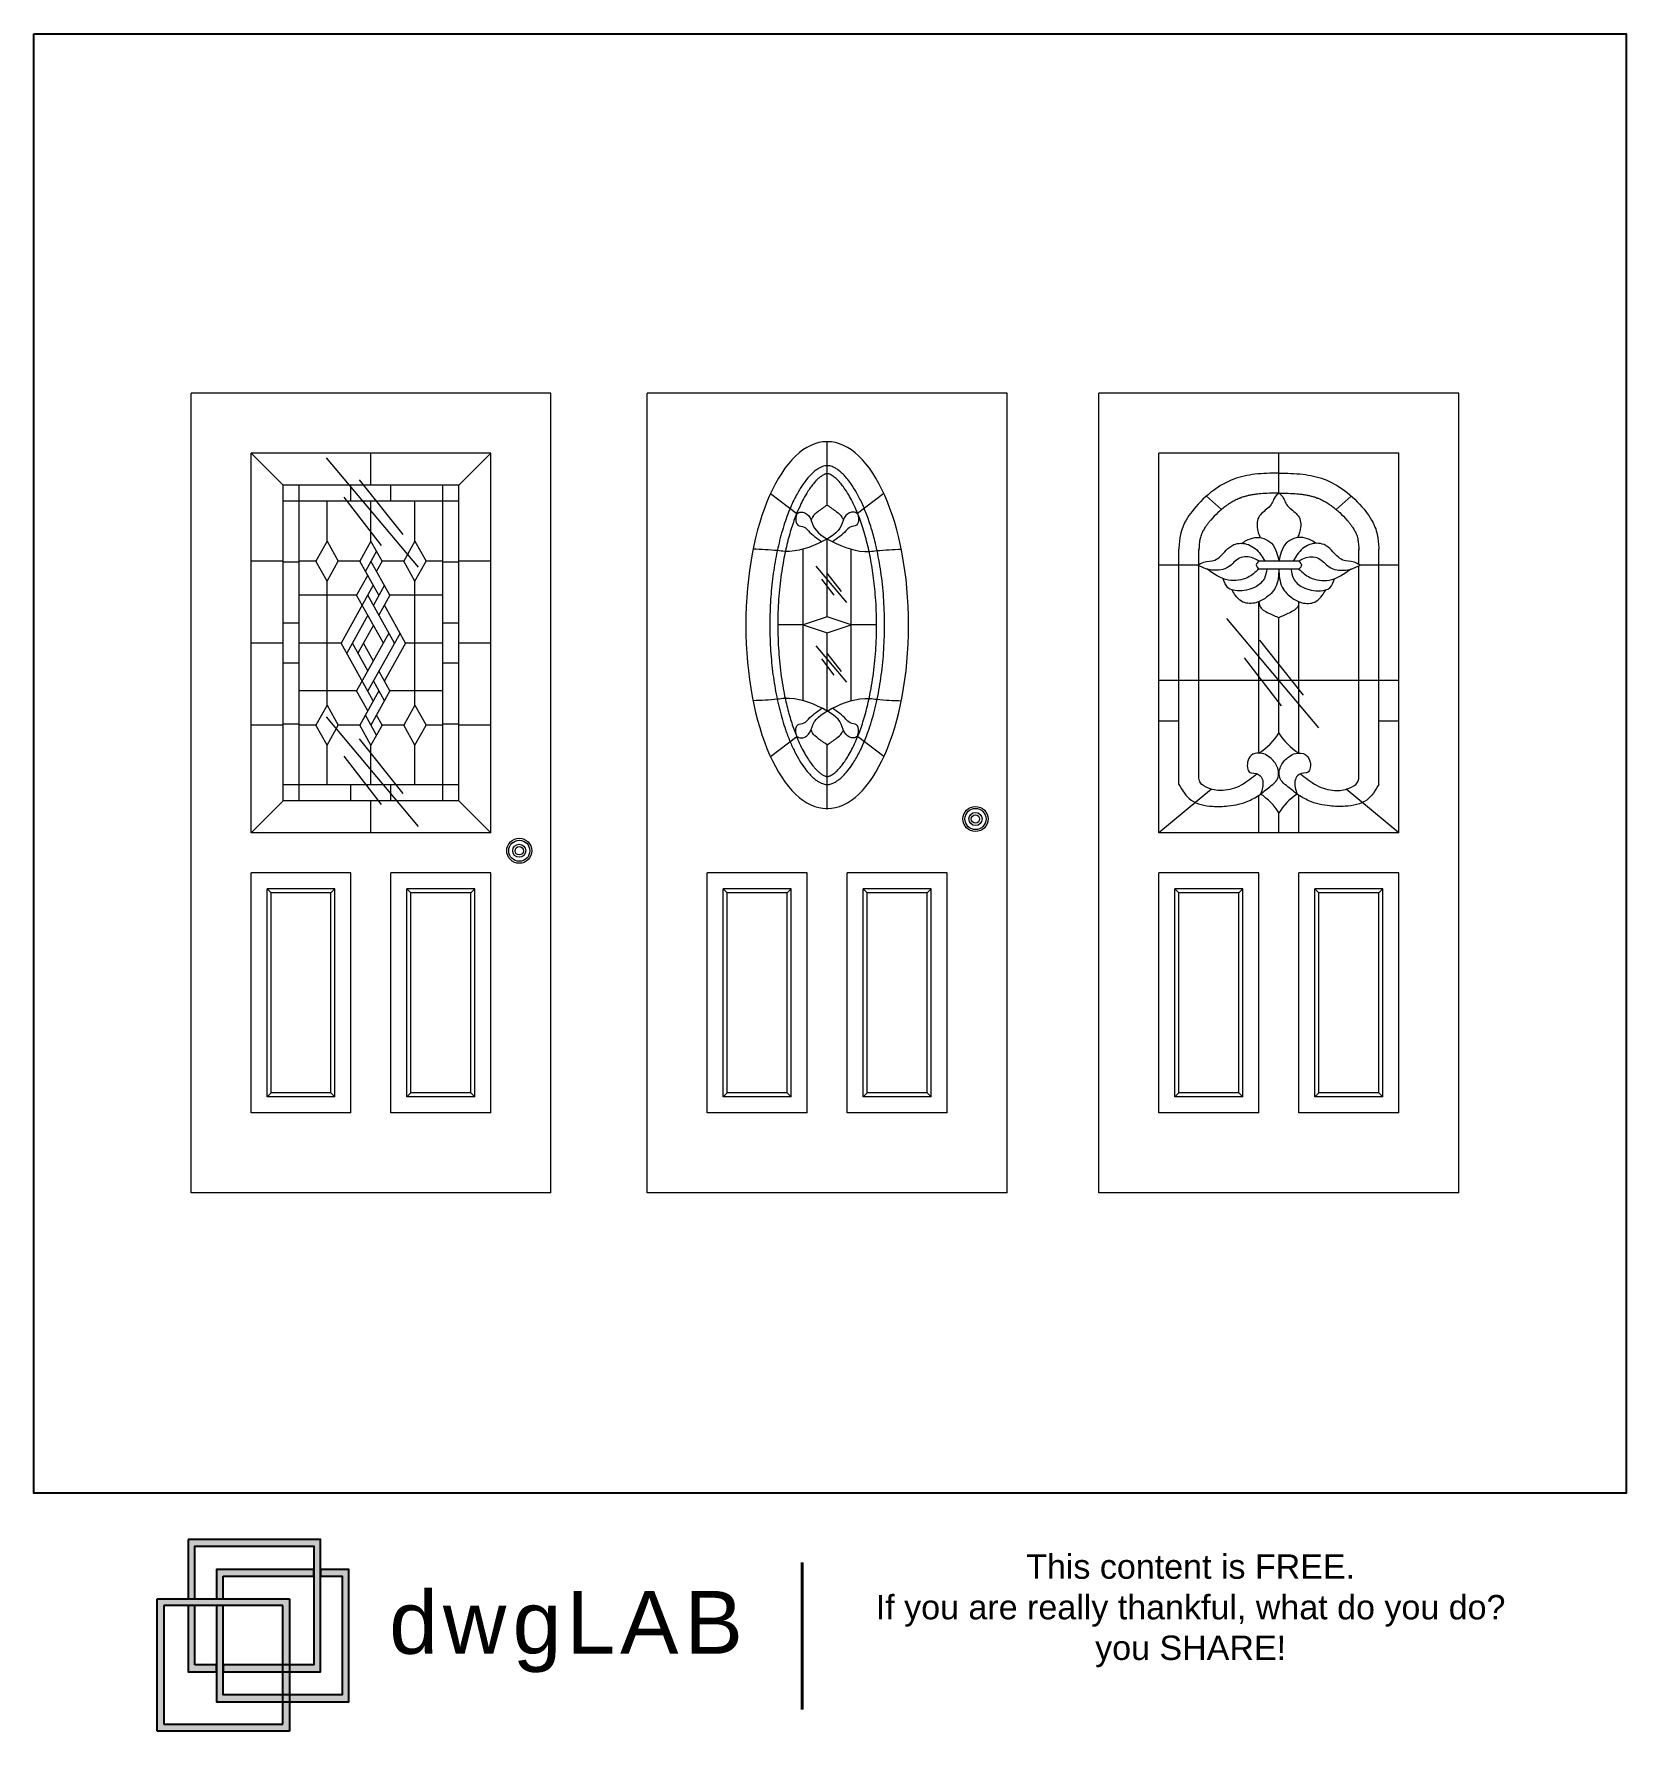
# Model space of a CAD drawing. Header units: millimetres. Extents: x 2999.63 to 3003.61, y 1614.66 to 1618.9.
import ezdxf

# ---------------------------------------------------------------- set-up
doc = ezdxf.new("R2010")
doc.units = ezdxf.units.MM
doc.layers.add('001_Dark_1 20', color=7, linetype='Continuous', lineweight=0)
for name, color, linetype, plot in [('02', 251, 'Continuous', False), ('dwgLAB', 250, 'Continuous', False), ('Rectang.', 251, 'Continuous', False)]:
    doc.layers.add(name, color=color, linetype=linetype, plot=plot)
doc.styles.get("Standard").update_dxf_attribs({"font": 'arial.ttf'})

# ---------------------------------------------------------------- blocks, each defined once
blk = doc.blocks.new('DWGlab_ok')
at = {"layer": 'dwgLAB'}
h = blk.add_hatch(color=2, dxfattribs=at)
h.dxf.hatch_style = 2
h.paths.add_polyline_path([(0.0369, 0.2289), (0.0369, 0.158), (0.045, 0.158), (0.045, 0.2209), (0.1869, 0.2209), (0.1869, 0.079), (0.0788, 0.079), (0.0788, 0.0709), (0.1949, 0.0709), (0.1949, 0.2289)])
h = blk.add_hatch(color=13, dxfattribs=at)
h.dxf.hatch_style = 2
h.paths.add_polyline_path([(0.1949, 0.193), (0.1949, 0.1849), (0.2207, 0.1849), (0.2207, 0.0431), (0.0788, 0.0431), (0.0788, 0.1499), (0.0708, 0.1499), (0.0708, 0.035), (0.2287, 0.035), (0.2287, 0.193)])
h = blk.add_hatch(color=13, dxfattribs=at)
h.dxf.hatch_style = 2
h.paths.add_polyline_path([(0.0788, 0.1849), (0.1869, 0.1849), (0.1869, 0.193), (0.0708, 0.193), (0.0708, 0.158), (0.0788, 0.158)])
h = blk.add_hatch(color=155, dxfattribs=at)
h.dxf.hatch_style = 2
h.paths.add_polyline_path([(0.158, 0), (0, 0), (0, 0.158), (0.158, 0.158)])
h.paths.add_polyline_path([(0.0081, 0.0081), (0.1499, 0.0081), (0.1499, 0.1499), (0.0081, 0.1499)])
h = blk.add_hatch(color=2, dxfattribs=at)
h.dxf.hatch_style = 2
h.paths.add_polyline_path([(0.045, 0.079), (0.045, 0.1499), (0.0369, 0.1499), (0.0369, 0.0709), (0.0708, 0.0709), (0.0708, 0.079)])
at = {"layer": 'dwgLAB', "color": 155}
for p, q in [((0, 0), (0, 0.158)), ((0, 0.158), (0.158, 0.158)), ((0.1499, 0.1499), (0.0081, 0.1499)), ((0.0081, 0.1499), (0.0081, 0.0081)), ((0.1499, 0.0081), (0.1499, 0.1499)), ((0.158, 0.158), (0.158, 0)), ((0.158, 0), (0, 0)), ((0.0081, 0.0081), (0.1499, 0.0081))]:
    blk.add_line(p, q, dxfattribs=at)
at = {"layer": 'dwgLAB', "color": 2}
for points in [[(0.0369, 0.2289), (0.0369, 0.158), (0.045, 0.158), (0.045, 0.2209), (0.1869, 0.2209), (0.1869, 0.079), (0.0788, 0.079), (0.0788, 0.0709), (0.1949, 0.0709), (0.1949, 0.2289), (0.0369, 0.2289)], [(0.045, 0.079), (0.045, 0.1499), (0.0369, 0.1499), (0.0369, 0.0709), (0.0708, 0.0709), (0.0708, 0.079), (0.045, 0.079)]]:
    blk.add_lwpolyline(points, dxfattribs=at)
at = {"layer": 'dwgLAB', "color": 13}
for points in [[(0.1949, 0.193), (0.1949, 0.1849), (0.2207, 0.1849), (0.2207, 0.0431), (0.0788, 0.0431), (0.0788, 0.1499), (0.0708, 0.1499), (0.0708, 0.035), (0.2287, 0.035), (0.2287, 0.193), (0.1949, 0.193)], [(0.0788, 0.1849), (0.1869, 0.1849), (0.1869, 0.193), (0.0708, 0.193), (0.0708, 0.158), (0.0788, 0.158), (0.0788, 0.1849)]]:
    blk.add_lwpolyline(points, dxfattribs=at)
at = {"layer": 'dwgLAB', "color": 9, "linetype": 'Continuous', "lineweight": 40}
blk.add_lwpolyline([(0.7701, 0.0256), (0.7701, 0.2011)], dxfattribs=at)
at = {"layer": 'dwgLAB', "color": 7}
for s, width, heights, insert, char_height, attachment_point in [('{\\H0.91667x;\\C0;This content is FREE.\\PIf you are really thankful, what do you do? you SHARE!}', 0.805462, [0.5251], (1.2337, 0.2109), 0.031712, 2), ('{\\T1.1;dwgLAB}', 17.629903, [0], (0.277, 0.1673), 0.075, 1)]:
    blk.add_mtext_dynamic_manual_height_columns(s, width=width, gutter_width=12.5, heights=heights, dxfattribs=dict(at, insert=insert, char_height=char_height, attachment_point=attachment_point))

msp = doc.modelspace()

# ---------------------------------------------------------------- linework, layer by layer
at = {"layer": '001_Dark_1 20', "linetype": 'Continuous'}
for p, q in [((3000.9181, 1618.0041), (3000.0181, 1618.0041)), ((3000.0181, 1616.0041), (3000.0181, 1618.0041)), ((3000.9181, 1616.0041), (3000.9181, 1618.0041)), ((3001.1593, 1616.0041), (3001.1593, 1618.0041)), ((3002.0593, 1618.0041), (3001.1593, 1618.0041)), ((3002.0593, 1616.0041), (3002.0593, 1618.0041)), ((3003.1892, 1618.0041), (3002.2892, 1618.0041)), ((3002.2892, 1616.0041), (3002.2892, 1618.0041)), ((3003.1892, 1616.0041), (3003.1892, 1618.0041)), ((3000.7681, 1617.8541), (3000.1681, 1617.8541)), ((3000.1681, 1616.9041), (3000.1681, 1617.8541)), ((3000.4681, 1617.7741), (3000.4681, 1617.8541)), ((3000.7681, 1616.9041), (3000.7681, 1617.8541)), ((3001.6093, 1617.7242), (3001.6093, 1617.8829)), ((3002.4392, 1616.9041), (3002.4392, 1617.8541)), ((3003.0392, 1617.8541), (3002.4392, 1617.8541)), ((3002.7392, 1617.7541), (3002.7392, 1617.8541)), ((3003.0392, 1616.9041), (3003.0392, 1617.8541)), ((3000.2481, 1616.9841), (3000.2481, 1617.7741)), ((3000.6881, 1617.7741), (3000.2481, 1617.7741)), ((3000.2881, 1616.9841), (3000.2881, 1617.7741)), ((3000.4181, 1617.7341), (3000.4181, 1617.7741)), ((3000.5181, 1617.7341), (3000.5181, 1617.7741)), ((3000.6481, 1616.9841), (3000.6481, 1617.7741)), ((3000.6881, 1616.9841), (3000.6881, 1617.7741)), ((3000.6881, 1617.7341), (3000.2481, 1617.7341)), ((3000.3581, 1617.6341), (3000.3581, 1617.7341)), ((3000.4681, 1617.6341), (3000.4681, 1617.7341)), ((3000.5781, 1617.6341), (3000.5781, 1617.7341)), ((3001.4675, 1617.7534), (3001.533, 1617.7033)), ((3001.7511, 1617.7534), (3001.6855, 1617.7033)), ((3001.6093, 1617.4444), (3001.6093, 1617.6397)), ((3001.5493, 1617.2349), (3001.5493, 1617.6139)), ((3001.6693, 1617.2349), (3001.6693, 1617.6139)), ((3002.5392, 1617.576), (3002.5392, 1617.6131)), ((3002.9392, 1617.576), (3002.9392, 1617.6131)), ((3000.2481, 1617.5841), (3000.1681, 1617.5841)), ((3000.2881, 1617.5816), (3000.2481, 1617.5816)), ((3000.3304, 1617.5841), (3000.2881, 1617.5841)), ((3000.4404, 1617.5841), (3000.3858, 1617.5841)), ((3000.4404, 1617.5841), (3000.3858, 1617.5841)), ((3000.5504, 1617.5841), (3000.4958, 1617.5841)), ((3000.6481, 1617.5841), (3000.6058, 1617.5841)), ((3000.6881, 1617.5816), (3000.6481, 1617.5816)), ((3000.7681, 1617.5841), (3000.6881, 1617.5841)), ((3002.5359, 1617.5741), (3002.4392, 1617.5741)), ((3002.7892, 1617.5841), (3002.6892, 1617.5841)), ((3002.7892, 1617.5641), (3002.6892, 1617.5641)), ((3003.0392, 1617.5741), (3002.9425, 1617.5741)), ((3000.3581, 1617.2241), (3000.3581, 1617.5341)), ((3000.5781, 1617.2241), (3000.5781, 1617.5341)), ((3000.4323, 1617.4986), (3000.2881, 1617.4986)), ((3000.6481, 1617.4986), (3000.5155, 1617.4986)), ((3002.6892, 1617.1041), (3002.6892, 1617.4826)), ((3000.2881, 1617.4291), (3000.2481, 1617.4291)), ((3000.6881, 1617.4291), (3000.6481, 1617.4291)), ((3001.5493, 1617.4244), (3001.4857, 1617.4244)), ((3001.6093, 1617.4444), (3001.5493, 1617.4244)), ((3001.5493, 1617.4244), (3001.6093, 1617.4044)), ((3001.6693, 1617.4244), (3001.6093, 1617.4444)), ((3001.6093, 1617.4044), (3001.6693, 1617.4244)), ((3001.7329, 1617.4244), (3001.6693, 1617.4244)), ((3000.2481, 1617.3791), (3000.1681, 1617.3791)), ((3000.3938, 1617.3791), (3000.2881, 1617.3791)), ((3000.6481, 1617.3791), (3000.5547, 1617.3791)), ((3000.7681, 1617.3791), (3000.6881, 1617.3791)), ((3001.6093, 1617.2091), (3001.6093, 1617.4044)), ((3000.2881, 1617.3291), (3000.2481, 1617.3291)), ((3000.6881, 1617.3291), (3000.6481, 1617.3291)), ((3000.4323, 1617.2596), (3000.2881, 1617.2596)), ((3000.6481, 1617.2596), (3000.5155, 1617.2596)), ((3003.0392, 1617.2854), (3002.4392, 1617.2854)), ((3000.2481, 1617.1741), (3000.1681, 1617.1741)), ((3000.2881, 1617.1766), (3000.2481, 1617.1766)), ((3000.3304, 1617.1741), (3000.2881, 1617.1741)), ((3000.4404, 1617.1741), (3000.3858, 1617.1741)), ((3000.5504, 1617.1741), (3000.4958, 1617.1741)), ((3000.6481, 1617.1741), (3000.6058, 1617.1741)), ((3000.6881, 1617.1766), (3000.6481, 1617.1766)), ((3000.7681, 1617.1741), (3000.6881, 1617.1741)), ((3002.4892, 1617.1841), (3002.4392, 1617.1841)), ((3003.0392, 1617.1841), (3002.9892, 1617.1841)), ((3000.3581, 1617.0241), (3000.3581, 1617.1241)), ((3000.4681, 1617.0241), (3000.4681, 1617.1241)), ((3000.5781, 1617.0241), (3000.5781, 1617.1241)), ((3001.4675, 1617.0955), (3001.533, 1617.1455)), ((3001.6093, 1616.9631), (3001.6093, 1617.1246)), ((3001.7511, 1617.0955), (3001.6855, 1617.1455)), ((3000.6881, 1617.0241), (3000.2481, 1617.0241)), ((3000.6881, 1617.0241), (3000.2481, 1617.0241)), ((3000.4181, 1616.9841), (3000.4181, 1617.0241)), ((3000.5181, 1616.9841), (3000.5181, 1617.0241)), ((3002.6892, 1616.9041), (3002.6892, 1616.9984)), ((3002.6892, 1616.9041), (3002.6892, 1616.9984)), ((3002.7892, 1616.9041), (3002.7892, 1616.9984)), ((3000.6881, 1616.9841), (3000.2481, 1616.9841)), ((3000.4681, 1616.9041), (3000.4681, 1616.9841)), ((3002.7392, 1616.9041), (3002.7392, 1616.9541)), ((3000.7681, 1616.9041), (3000.1681, 1616.9041)), ((3003.0392, 1616.9041), (3002.4392, 1616.9041)), ((3000.1681, 1616.2041), (3000.1681, 1616.8041)), ((3000.4181, 1616.8041), (3000.1681, 1616.8041)), ((3000.4181, 1616.2041), (3000.4181, 1616.8041)), ((3000.7681, 1616.8041), (3000.5181, 1616.8041)), ((3000.5181, 1616.2041), (3000.5181, 1616.8041)), ((3000.7681, 1616.2041), (3000.7681, 1616.8041)), ((3001.3093, 1616.2041), (3001.3093, 1616.8041)), ((3001.5593, 1616.8041), (3001.3093, 1616.8041)), ((3001.5593, 1616.2041), (3001.5593, 1616.8041)), ((3001.9093, 1616.8041), (3001.6593, 1616.8041)), ((3001.6593, 1616.2041), (3001.6593, 1616.8041)), ((3001.9093, 1616.2041), (3001.9093, 1616.8041)), ((3002.4392, 1616.2041), (3002.4392, 1616.8041)), ((3002.6892, 1616.8041), (3002.4392, 1616.8041)), ((3002.6892, 1616.2041), (3002.6892, 1616.8041)), ((3002.7892, 1616.2041), (3002.7892, 1616.8041)), ((3003.0392, 1616.8041), (3002.7892, 1616.8041)), ((3003.0392, 1616.2041), (3003.0392, 1616.8041)), ((3000.2081, 1616.2441), (3000.2081, 1616.7641)), ((3000.3781, 1616.7641), (3000.2081, 1616.7641)), ((3000.3681, 1616.7541), (3000.2181, 1616.7541)), ((3000.2181, 1616.2541), (3000.2181, 1616.7541)), ((3000.3681, 1616.2541), (3000.3681, 1616.7541)), ((3000.3781, 1616.2441), (3000.3781, 1616.7641)), ((3000.7281, 1616.7641), (3000.5581, 1616.7641)), ((3000.5581, 1616.2441), (3000.5581, 1616.7641)), ((3000.7181, 1616.7541), (3000.5681, 1616.7541)), ((3000.5681, 1616.2541), (3000.5681, 1616.7541)), ((3000.7181, 1616.2541), (3000.7181, 1616.7541)), ((3000.7281, 1616.2441), (3000.7281, 1616.7641)), ((3001.5193, 1616.7641), (3001.3493, 1616.7641)), ((3001.3493, 1616.2441), (3001.3493, 1616.7641)), ((3001.5093, 1616.7541), (3001.3593, 1616.7541)), ((3001.3593, 1616.2541), (3001.3593, 1616.7541)), ((3001.5093, 1616.2541), (3001.5093, 1616.7541)), ((3001.5193, 1616.2441), (3001.5193, 1616.7641)), ((3001.8693, 1616.7641), (3001.6993, 1616.7641)), ((3001.6993, 1616.2441), (3001.6993, 1616.7641)), ((3001.8593, 1616.7541), (3001.7093, 1616.7541)), ((3001.7093, 1616.2541), (3001.7093, 1616.7541)), ((3001.8593, 1616.2541), (3001.8593, 1616.7541)), ((3001.8693, 1616.2441), (3001.8693, 1616.7641)), ((3002.6492, 1616.7641), (3002.4792, 1616.7641)), ((3002.4792, 1616.2441), (3002.4792, 1616.7641)), ((3002.6392, 1616.7541), (3002.4892, 1616.7541)), ((3002.4892, 1616.2541), (3002.4892, 1616.7541)), ((3002.6392, 1616.2541), (3002.6392, 1616.7541)), ((3002.6492, 1616.2441), (3002.6492, 1616.7641)), ((3002.9992, 1616.7641), (3002.8292, 1616.7641)), ((3002.8292, 1616.2441), (3002.8292, 1616.7641)), ((3002.9892, 1616.7541), (3002.8392, 1616.7541)), ((3002.8392, 1616.2541), (3002.8392, 1616.7541)), ((3002.9892, 1616.2541), (3002.9892, 1616.7541)), ((3002.9992, 1616.2441), (3002.9992, 1616.7641)), ((3000.3781, 1616.2441), (3000.2081, 1616.2441)), ((3000.3681, 1616.2541), (3000.2181, 1616.2541)), ((3000.7281, 1616.2441), (3000.5581, 1616.2441)), ((3000.7181, 1616.2541), (3000.5681, 1616.2541)), ((3001.5193, 1616.2441), (3001.3493, 1616.2441)), ((3001.5093, 1616.2541), (3001.3593, 1616.2541)), ((3001.8693, 1616.2441), (3001.6993, 1616.2441)), ((3001.8593, 1616.2541), (3001.7093, 1616.2541)), ((3002.6492, 1616.2441), (3002.4792, 1616.2441)), ((3002.6392, 1616.2541), (3002.4892, 1616.2541)), ((3002.9992, 1616.2441), (3002.8292, 1616.2441)), ((3002.9892, 1616.2541), (3002.8392, 1616.2541)), ((3000.4181, 1616.2041), (3000.1681, 1616.2041)), ((3000.7681, 1616.2041), (3000.5181, 1616.2041)), ((3001.5593, 1616.2041), (3001.3093, 1616.2041)), ((3001.9093, 1616.2041), (3001.6593, 1616.2041)), ((3002.6892, 1616.2041), (3002.4392, 1616.2041)), ((3003.0392, 1616.2041), (3002.7892, 1616.2041)), ((3000.9181, 1616.0041), (3000.0181, 1616.0041)), ((3002.0593, 1616.0041), (3001.1593, 1616.0041)), ((3003.1892, 1616.0041), (3002.2892, 1616.0041))]:
    msp.add_line(p, q, dxfattribs=at)
at = {"layer": '001_Dark_1 20'}
for p, q in [((3000.2481, 1617.7741), (3000.1681, 1617.8541)), ((3000.6881, 1617.7741), (3000.7681, 1617.8541)), ((3000.3562, 1617.8426), (3000.5865, 1617.5686)), ((3000.4384, 1617.7878), (3000.5481, 1617.6508)), ((3000.4, 1617.744), (3000.4933, 1617.6234)), ((3002.5582, 1617.747), (3002.5956, 1617.7133)), ((3002.8828, 1617.7133), (3002.9202, 1617.747)), ((3000.3581, 1617.6341), (3000.3304, 1617.5841)), ((3000.3581, 1617.6341), (3000.3858, 1617.5841)), ((3000.4681, 1617.6341), (3000.4404, 1617.5841)), ((3000.4958, 1617.5841), (3000.4681, 1617.6341)), ((3000.5781, 1617.6341), (3000.5504, 1617.5841)), ((3000.5781, 1617.6341), (3000.6058, 1617.5841)), ((3000.482, 1617.6091), (3000.4542, 1617.5591)), ((3002.4892, 1617.0257), (3002.4892, 1617.6144)), ((3002.9892, 1617.0257), (3002.9892, 1617.6144)), ((3000.3581, 1617.5341), (3000.3304, 1617.5841)), ((3000.3581, 1617.5341), (3000.3858, 1617.5841)), ((3000.4601, 1617.5486), (3000.4323, 1617.4986)), ((3000.4878, 1617.4986), (3000.4404, 1617.5841)), ((3000.5155, 1617.4986), (3000.4681, 1617.5841)), ((3000.4958, 1617.5841), (3000.482, 1617.5591)), ((3000.5781, 1617.5341), (3000.5504, 1617.5841)), ((3000.5781, 1617.5341), (3000.6058, 1617.5841)), ((3001.5805, 1617.5718), (3001.6573, 1617.4805)), ((3001.608, 1617.5536), (3001.6445, 1617.5079)), ((3002.5392, 1617.0409), (3002.5392, 1617.5722)), ((3002.9392, 1617.0396), (3002.9392, 1617.5722)), ((3000.4739, 1617.5236), (3000.3938, 1617.3791)), ((3000.5017, 1617.5236), (3000.474, 1617.4738)), ((3001.5952, 1617.5389), (3001.6263, 1617.4987)), ((3000.4992, 1617.3791), (3000.4323, 1617.4986)), ((3000.527, 1617.3791), (3000.4601, 1617.4986)), ((3000.5155, 1617.4986), (3000.4879, 1617.4489)), ((3000.5547, 1617.3791), (3000.5017, 1617.4738)), ((3002.6892, 1617.1041), (3002.6892, 1617.4826)), ((3002.7892, 1617.1041), (3002.7892, 1617.4826)), ((3000.4602, 1617.4489), (3000.4076, 1617.3541)), ((3000.4741, 1617.424), (3000.4354, 1617.3541)), ((3002.6081, 1617.441), (3002.8385, 1617.167)), ((3002.7392, 1617.1541), (3002.7392, 1617.4428)), ((3000.4739, 1617.2346), (3000.3938, 1617.3791)), ((3000.4602, 1617.3094), (3000.4215, 1617.3791)), ((3000.5131, 1617.4039), (3000.4323, 1617.2596)), ((3000.4741, 1617.3342), (3000.4492, 1617.3791)), ((3000.5408, 1617.4039), (3000.4601, 1617.2596)), ((3000.5547, 1617.3791), (3000.5017, 1617.2845)), ((3002.6904, 1617.3862), (3002.8001, 1617.2492)), ((3001.5805, 1617.3722), (3001.6573, 1617.2809)), ((3001.5952, 1617.3394), (3001.6263, 1617.2992)), ((3001.608, 1617.354), (3001.6445, 1617.3083)), ((3002.652, 1617.3424), (3002.7453, 1617.2218)), ((3000.5155, 1617.2596), (3000.4879, 1617.3094)), ((3000.4601, 1617.2096), (3000.4323, 1617.2596)), ((3000.4878, 1617.2596), (3000.4404, 1617.1741)), ((3000.5155, 1617.2596), (3000.4681, 1617.1741)), ((3000.5017, 1617.2346), (3000.474, 1617.2845)), ((3000.3581, 1617.2241), (3000.3304, 1617.1741)), ((3000.3581, 1617.2241), (3000.3858, 1617.1741)), ((3000.5781, 1617.2241), (3000.5504, 1617.1741)), ((3000.5781, 1617.2241), (3000.6058, 1617.1741)), ((3000.3581, 1617.1241), (3000.3304, 1617.1741)), ((3000.3562, 1617.1945), (3000.5865, 1616.9205)), ((3000.3581, 1617.1241), (3000.3858, 1617.1741)), ((3000.4681, 1617.1241), (3000.4404, 1617.1741)), ((3000.482, 1617.1491), (3000.4542, 1617.1991)), ((3000.4958, 1617.1741), (3000.4681, 1617.1241)), ((3000.4958, 1617.1741), (3000.482, 1617.1991)), ((3000.5781, 1617.1241), (3000.5504, 1617.1741)), ((3000.5781, 1617.1241), (3000.6058, 1617.1741)), ((3000.4384, 1617.1397), (3000.5481, 1617.0027)), ((3000.4, 1617.0959), (3000.4933, 1616.9753)), ((3002.5707, 1617.0137), (3002.4392, 1616.9041)), ((3003.0392, 1616.9041), (3002.9077, 1617.0137)), ((3000.2481, 1616.9841), (3000.1681, 1616.9041)), ((3000.7681, 1616.9041), (3000.6881, 1616.9841)), ((3000.2181, 1616.7541), (3000.2081, 1616.7641)), ((3000.3681, 1616.7541), (3000.3781, 1616.7641)), ((3000.5681, 1616.7541), (3000.5581, 1616.7641)), ((3000.7181, 1616.7541), (3000.7281, 1616.7641)), ((3001.3593, 1616.7541), (3001.3493, 1616.7641)), ((3001.5093, 1616.7541), (3001.5193, 1616.7641)), ((3001.7093, 1616.7541), (3001.6993, 1616.7641)), ((3001.8593, 1616.7541), (3001.8693, 1616.7641)), ((3002.4892, 1616.7541), (3002.4792, 1616.7641)), ((3002.6392, 1616.7541), (3002.6492, 1616.7641)), ((3002.8392, 1616.7541), (3002.8292, 1616.7641)), ((3002.9892, 1616.7541), (3002.9992, 1616.7641)), ((3000.2181, 1616.2541), (3000.2081, 1616.2441)), ((3000.3781, 1616.2441), (3000.3681, 1616.2541)), ((3000.5681, 1616.2541), (3000.5581, 1616.2441)), ((3000.7181, 1616.2541), (3000.7281, 1616.2441)), ((3001.3593, 1616.2541), (3001.3493, 1616.2441)), ((3001.5193, 1616.2441), (3001.5093, 1616.2541)), ((3001.7093, 1616.2541), (3001.6993, 1616.2441)), ((3001.8593, 1616.2541), (3001.8693, 1616.2441)), ((3002.4892, 1616.2541), (3002.4792, 1616.2441)), ((3002.6492, 1616.2441), (3002.6392, 1616.2541)), ((3002.8392, 1616.2541), (3002.8292, 1616.2441)), ((3002.9892, 1616.2541), (3002.9992, 1616.2441))]:
    msp.add_line(p, q, dxfattribs=at)
at = {"layer": '001_Dark_1 20', "linetype": 'Continuous'}
for centre, radius in [((3001.9802, 1616.939), 0.0314), ((3001.9802, 1616.939), 0.0264), ((3001.9802, 1616.939), 0.0164), ((3001.9802, 1616.939), 0.0104), ((3000.839, 1616.8595), 0.0314), ((3000.839, 1616.8595), 0.0264), ((3000.839, 1616.8595), 0.0164), ((3000.839, 1616.8595), 0.0104)]:
    msp.add_circle(centre, radius, dxfattribs=at)
at = {"layer": '001_Dark_1 20'}
for centre, start, end in [((3002.611, 1617.2323), 301.3861, 328.6139), ((3002.8674, 1617.2323), 211.3861, 238.6139), ((3002.611, 1616.8759), 31.3861, 56.6534), ((3002.8674, 1616.8759), 123.3466, 148.6139)]:
    msp.add_arc(centre, 0.1502, start, end, dxfattribs=at)
at = {"layer": '001_Dark_1 20', "linetype": 'Continuous', "extrusion": (0, 0, -1)}
msp.add_ellipse((3001.6093, 1617.4241), major_axis=(0, -0.4588), ratio=0.443714, dxfattribs=at)
at = {"layer": '001_Dark_1 20', "linetype": 'Continuous'}
for points, knots in [([(3001.6093, 1617.0253), (3001.6078, 1617.0253), (3001.6064, 1617.0254), (3001.6034, 1617.0258), (3001.6018, 1617.0262), (3001.5984, 1617.0271), (3001.5966, 1617.0278), (3001.5927, 1617.0295), (3001.5906, 1617.0305), (3001.5862, 1617.0331), (3001.5839, 1617.0346), (3001.579, 1617.0382), (3001.5764, 1617.0403), (3001.5711, 1617.0451), (3001.5684, 1617.0478), (3001.5615, 1617.0552), (3001.5573, 1617.0602), (3001.5488, 1617.0717), (3001.5446, 1617.078), (3001.5361, 1617.092), (3001.5319, 1617.0995), (3001.5238, 1617.1159), (3001.5198, 1617.1246), (3001.5121, 1617.1431), (3001.5084, 1617.1528), (3001.4997, 1617.1783), (3001.4949, 1617.1946), (3001.4862, 1617.2289), (3001.4824, 1617.2468), (3001.4759, 1617.2839), (3001.4732, 1617.3031), (3001.469, 1617.3421), (3001.4675, 1617.3621), (3001.4657, 1617.4022), (3001.4655, 1617.4225), (3001.4663, 1617.4628), (3001.4673, 1617.4829), (3001.4705, 1617.5225), (3001.4728, 1617.542), (3001.4784, 1617.58), (3001.4818, 1617.5984), (3001.4897, 1617.6339), (3001.4941, 1617.6509), (3001.5039, 1617.683), (3001.5093, 1617.6981), (3001.5207, 1617.726), (3001.5267, 1617.7388), (3001.5376, 1617.7588), (3001.5423, 1617.7667), (3001.5518, 1617.7807), (3001.5565, 1617.787), (3001.565, 1617.7969), (3001.5688, 1617.8008), (3001.576, 1617.8076), (3001.5795, 1617.8104), (3001.5855, 1617.8147), (3001.5881, 1617.8163), (3001.5929, 1617.8189), (3001.5951, 1617.8199), (3001.5993, 1617.8214), (3001.6012, 1617.8219), (3001.6048, 1617.8226), (3001.6064, 1617.8228), (3001.6097, 1617.823), (3001.6114, 1617.8229), (3001.6148, 1617.8225), (3001.6165, 1617.8221), (3001.6204, 1617.821), (3001.6224, 1617.8203), (3001.6269, 1617.8182), (3001.6293, 1617.8169), (3001.6345, 1617.8137), (3001.6373, 1617.8118), (3001.643, 1617.8071), (3001.646, 1617.8045), (3001.6522, 1617.7983), (3001.6554, 1617.7949), (3001.6618, 1617.7872), (3001.6651, 1617.7829), (3001.6731, 1617.7716), (3001.6779, 1617.764), (3001.6873, 1617.7474), (3001.692, 1617.7383), (3001.7009, 1617.7188), (3001.7052, 1617.7084), (3001.7134, 1617.6863), (3001.7173, 1617.6746), (3001.7245, 1617.6502), (3001.7279, 1617.6375), (3001.7354, 1617.6054), (3001.7392, 1617.5855), (3001.7455, 1617.5445), (3001.748, 1617.5234), (3001.7515, 1617.4805), (3001.7525, 1617.4586), (3001.7531, 1617.4149), (3001.7526, 1617.393), (3001.7502, 1617.3496), (3001.7483, 1617.3281), (3001.7431, 1617.2862), (3001.7398, 1617.2658), (3001.7319, 1617.2266), (3001.7273, 1617.2077), (3001.717, 1617.1722), (3001.7113, 1617.1555), (3001.7004, 1617.1282), (3001.6954, 1617.117), (3001.685, 1617.0964), (3001.6797, 1617.0871), (3001.6699, 1617.0719), (3001.6655, 1617.0657), (3001.6567, 1617.0548), (3001.6524, 1617.05), (3001.6448, 1617.0426), (3001.6415, 1617.0398), (3001.6352, 1617.035), (3001.6323, 1617.033), (3001.6268, 1617.0299), (3001.6242, 1617.0287), (3001.62, 1617.0271), (3001.6182, 1617.0265), (3001.6149, 1617.0258), (3001.6133, 1617.0255), (3001.611, 1617.0253), (3001.6101, 1617.0253), (3001.6093, 1617.0253)], [0, 0, 0, 0, 0.063509, 0.063509, 0.127018, 0.127018, 0.190527, 0.190527, 0.254037, 0.254037, 0.317546, 0.317546, 0.381055, 0.381055, 0.444564, 0.444564, 0.538249, 0.538249, 0.631934, 0.631934, 0.725619, 0.725619, 0.819304, 0.819304, 0.912989, 0.912989, 1.053127, 1.053127, 1.193264, 1.193264, 1.333401, 1.333401, 1.473538, 1.473538, 1.613675, 1.613675, 1.753812, 1.753812, 1.893949, 1.893949, 2.034086, 2.034086, 2.174224, 2.174224, 2.314361, 2.314361, 2.454498, 2.454498, 2.558858, 2.558858, 2.663219, 2.663219, 2.749514, 2.749514, 2.83581, 2.83581, 2.907895, 2.907895, 2.97998, 2.97998, 3.052065, 3.052065, 3.12415, 3.12415, 3.196235, 3.196235, 3.268319, 3.268319, 3.340404, 3.340404, 3.412489, 3.412489, 3.484574, 3.484574, 3.556659, 3.556659, 3.628744, 3.628744, 3.700829, 3.700829, 3.80613, 3.80613, 3.911432, 3.911432, 4.016733, 4.016733, 4.122035, 4.122035, 4.227337, 4.227337, 4.379252, 4.379252, 4.531167, 4.531167, 4.683083, 4.683083, 4.834998, 4.834998, 4.986914, 4.986914, 5.138829, 5.138829, 5.290744, 5.290744, 5.44266, 5.44266, 5.561374, 5.561374, 5.680088, 5.680088, 5.777468, 5.777468, 5.874847, 5.874847, 5.954982, 5.954982, 6.035118, 6.035118, 6.115253, 6.115253, 6.180839, 6.180839, 6.246426, 6.246426, 6.283185, 6.283185, 6.283185, 6.283185]), ([(3001.6093, 1617.0453), (3001.6089, 1617.0453), (3001.6085, 1617.0453), (3001.6079, 1617.0454), (3001.6076, 1617.0454), (3001.6071, 1617.0455), (3001.6068, 1617.0456), (3001.6061, 1617.0457), (3001.6056, 1617.0459), (3001.6044, 1617.0462), (3001.6038, 1617.0465), (3001.6016, 1617.0474), (3001.5998, 1617.0483), (3001.5956, 1617.0508), (3001.5932, 1617.0525), (3001.5887, 1617.0562), (3001.5867, 1617.058), (3001.5828, 1617.0617), (3001.581, 1617.0635), (3001.5773, 1617.0676), (3001.5754, 1617.0698), (3001.5706, 1617.0759), (3001.5676, 1617.0799), (3001.5615, 1617.0888), (3001.5584, 1617.0936), (3001.5523, 1617.1041), (3001.5492, 1617.1097), (3001.5417, 1617.1247), (3001.5372, 1617.1346), (3001.5286, 1617.1559), (3001.5245, 1617.1672), (3001.5168, 1617.1912), (3001.5132, 1617.2039), (3001.5065, 1617.2302), (3001.5035, 1617.2439), (3001.4971, 1617.2776), (3001.494, 1617.298), (3001.4892, 1617.3398), (3001.4875, 1617.3612), (3001.4857, 1617.4045), (3001.4855, 1617.4263), (3001.4865, 1617.4697), (3001.4878, 1617.4913), (3001.4918, 1617.5336), (3001.4946, 1617.5543), (3001.5006, 1617.5901), (3001.5037, 1617.6054), (3001.5106, 1617.6348), (3001.5144, 1617.6489), (3001.5225, 1617.6751), (3001.5267, 1617.6873), (3001.5345, 1617.707), (3001.5379, 1617.715), (3001.5443, 1617.7287), (3001.5472, 1617.7346), (3001.5538, 1617.7469), (3001.5575, 1617.7531), (3001.5638, 1617.7629), (3001.5664, 1617.7667), (3001.5716, 1617.7737), (3001.5742, 1617.7769), (3001.5791, 1617.7826), (3001.5816, 1617.7852), (3001.586, 1617.7896), (3001.588, 1617.7914), (3001.5913, 1617.7942), (3001.5927, 1617.7952), (3001.5958, 1617.7975), (3001.5975, 1617.7986), (3001.6002, 1617.8001), (3001.6013, 1617.8007), (3001.6029, 1617.8014), (3001.6035, 1617.8016), (3001.6044, 1617.802), (3001.6047, 1617.802), (3001.6052, 1617.8022), (3001.6054, 1617.8023), (3001.6061, 1617.8025), (3001.6065, 1617.8026), (3001.6071, 1617.8027), (3001.6073, 1617.8027), (3001.6076, 1617.8028), (3001.6077, 1617.8028), (3001.6081, 1617.8029), (3001.6084, 1617.8029), (3001.6088, 1617.8029), (3001.609, 1617.8029), (3001.6093, 1617.8029), (3001.6094, 1617.8029), (3001.6099, 1617.8029), (3001.6102, 1617.8029), (3001.6109, 1617.8028), (3001.6113, 1617.8027), (3001.6119, 1617.8026), (3001.6122, 1617.8025), (3001.6127, 1617.8024), (3001.613, 1617.8023), (3001.6134, 1617.8022), (3001.6137, 1617.8021), (3001.6144, 1617.8019), (3001.615, 1617.8017), (3001.6171, 1617.8008), (3001.6189, 1617.7998), (3001.6223, 1617.7978), (3001.6236, 1617.7969), (3001.6263, 1617.7949), (3001.6278, 1617.7938), (3001.6308, 1617.7912), (3001.6324, 1617.7897), (3001.6372, 1617.785), (3001.6406, 1617.7814), (3001.6466, 1617.7741), (3001.6492, 1617.7707), (3001.6555, 1617.7618), (3001.6593, 1617.756), (3001.6661, 1617.7444), (3001.6692, 1617.7387), (3001.6753, 1617.7267), (3001.6783, 1617.7204), (3001.6841, 1617.707), (3001.687, 1617.6999), (3001.6946, 1617.6796), (3001.6992, 1617.6656), (3001.7076, 1617.6361), (3001.7115, 1617.6206), (3001.7183, 1617.5883), (3001.7213, 1617.5715), (3001.7262, 1617.537), (3001.7282, 1617.5193), (3001.7315, 1617.4794), (3001.7326, 1617.457), (3001.7331, 1617.4124), (3001.7325, 1617.3903), (3001.73, 1617.3466), (3001.7279, 1617.325), (3001.7224, 1617.2831), (3001.7189, 1617.2627), (3001.7114, 1617.2273), (3001.7076, 1617.2119), (3001.6995, 1617.1835), (3001.6952, 1617.1704), (3001.6873, 1617.149), (3001.6838, 1617.1403), (3001.6772, 1617.1257), (3001.6743, 1617.1194), (3001.6683, 1617.1077), (3001.6652, 1617.1022), (3001.6591, 1617.092), (3001.6561, 1617.0873), (3001.6506, 1617.0794), (3001.6482, 1617.0762), (3001.6431, 1617.0697), (3001.6403, 1617.0666), (3001.6351, 1617.061), (3001.6326, 1617.0586), (3001.6289, 1617.0553), (3001.6275, 1617.0542), (3001.6244, 1617.0518), (3001.6227, 1617.0507), (3001.6196, 1617.0487), (3001.6182, 1617.048), (3001.616, 1617.0469), (3001.6151, 1617.0466), (3001.6135, 1617.046), (3001.6128, 1617.0458), (3001.612, 1617.0456), (3001.6118, 1617.0456), (3001.6113, 1617.0455), (3001.6111, 1617.0454), (3001.6107, 1617.0454), (3001.6105, 1617.0453), (3001.6099, 1617.0453), (3001.6096, 1617.0453), (3001.6093, 1617.0453)], [0, 0, 0, 0, 0.049216, 0.049216, 0.075861, 0.075861, 0.102506, 0.102506, 0.142353, 0.142353, 0.1822, 0.1822, 0.264688, 0.264688, 0.347177, 0.347177, 0.405665, 0.405665, 0.454026, 0.454026, 0.502387, 0.502387, 0.575478, 0.575478, 0.64857, 0.64857, 0.721661, 0.721661, 0.832503, 0.832503, 0.943345, 0.943345, 1.054187, 1.054187, 1.165029, 1.165029, 1.319099, 1.319099, 1.473169, 1.473169, 1.627238, 1.627238, 1.781308, 1.781308, 1.935378, 1.935378, 2.056625, 2.056625, 2.177872, 2.177872, 2.294128, 2.294128, 2.380423, 2.380423, 2.45181, 2.45181, 2.539271, 2.539271, 2.602572, 2.602572, 2.665872, 2.665872, 2.729173, 2.729173, 2.787427, 2.787427, 2.830866, 2.830866, 2.894543, 2.894543, 2.944782, 2.944782, 2.979689, 2.979689, 2.997609, 2.997609, 3.01553, 3.01553, 3.05137, 3.05137, 3.067454, 3.067454, 3.083539, 3.083539, 3.115709, 3.115709, 3.13527, 3.13527, 3.154832, 3.154832, 3.193954, 3.193954, 3.233077, 3.233077, 3.257918, 3.257918, 3.274898, 3.274898, 3.291879, 3.291879, 3.32584, 3.32584, 3.409664, 3.409664, 3.455871, 3.455871, 3.502078, 3.502078, 3.548284, 3.548284, 3.635516, 3.635516, 3.699321, 3.699321, 3.788839, 3.788839, 3.862376, 3.862376, 3.935913, 3.935913, 4.00945, 4.00945, 4.139227, 4.139227, 4.269004, 4.269004, 4.398781, 4.398781, 4.528558, 4.528558, 4.687779, 4.687779, 4.844292, 4.844292, 5.000804, 5.000804, 5.157317, 5.157317, 5.285354, 5.285354, 5.407272, 5.407272, 5.497417, 5.497417, 5.570238, 5.570238, 5.643058, 5.643058, 5.715515, 5.715515, 5.774336, 5.774336, 5.84366, 5.84366, 5.912984, 5.912984, 5.954891, 5.954891, 6.014808, 6.014808, 6.074726, 6.074726, 6.125107, 6.125107, 6.175488, 6.175488, 6.196119, 6.196119, 6.21675, 6.21675, 6.242543, 6.242543, 6.283185, 6.283185, 6.283185, 6.283185]), ([(3001.6093, 1617.7242), (3001.6012, 1617.7188), (3001.5883, 1617.71), (3001.5738, 1617.6976), (3001.5699, 1617.6894), (3001.5688, 1617.6868)], [0.266802, 0.266802, 0.266802, 0.266802, 28.555239, 47.330894, 55.86607, 55.86607, 55.86607, 55.86607]), ([(3001.6093, 1617.7242), (3001.6174, 1617.7187), (3001.6303, 1617.71), (3001.6448, 1617.6976), (3001.6487, 1617.6894), (3001.6498, 1617.6868)], [0.391364, 0.391364, 0.391364, 0.391364, 28.555239, 47.330894, 55.86607, 55.86607, 55.86607, 55.86607]), ([(3001.5339, 1617.7032), (3001.5324, 1617.6986), (3001.5292, 1617.6892), (3001.534, 1617.6709), (3001.5524, 1617.6718), (3001.5637, 1617.6578), (3001.578, 1617.6452), (3001.5899, 1617.637), (3001.5962, 1617.6327)], [0, 0, 0, 0, 14.597756, 30.198615, 46.368587, 60.784954, 81.568018, 104.102378, 104.102378, 104.102378, 104.102378]), ([(3001.6847, 1617.7032), (3001.6862, 1617.6986), (3001.6894, 1617.6892), (3001.6846, 1617.6709), (3001.6661, 1617.6718), (3001.6549, 1617.6578), (3001.6406, 1617.6452), (3001.6286, 1617.637), (3001.6224, 1617.6327)], [0, 0, 0, 0, 14.597756, 30.198615, 46.368587, 60.784954, 81.568018, 104.102378, 104.102378, 104.102378, 104.102378]), ([(3001.5339, 1617.1457), (3001.5324, 1617.1502), (3001.5292, 1617.1597), (3001.534, 1617.1779), (3001.5524, 1617.1771), (3001.5637, 1617.1911), (3001.578, 1617.2037), (3001.5899, 1617.2119), (3001.5962, 1617.2161)], [0, 0, 0, 0, 14.597756, 30.198615, 46.368587, 60.784954, 81.568018, 104.102378, 104.102378, 104.102378, 104.102378]), ([(3001.6847, 1617.1457), (3001.6862, 1617.1502), (3001.6894, 1617.1597), (3001.6846, 1617.1779), (3001.6661, 1617.1771), (3001.6549, 1617.1911), (3001.6406, 1617.2037), (3001.6286, 1617.2119), (3001.6224, 1617.2161)], [0, 0, 0, 0, 14.597756, 30.198615, 46.368587, 60.784954, 81.568018, 104.102378, 104.102378, 104.102378, 104.102378]), ([(3001.6093, 1617.1246), (3001.6012, 1617.1301), (3001.5883, 1617.1388), (3001.5738, 1617.1512), (3001.5699, 1617.1594), (3001.5688, 1617.1621)], [0.266802, 0.266802, 0.266802, 0.266802, 28.555239, 47.330894, 55.86607, 55.86607, 55.86607, 55.86607]), ([(3001.6093, 1617.1246), (3001.6174, 1617.1301), (3001.6303, 1617.1389), (3001.6448, 1617.1512), (3001.6487, 1617.1594), (3001.6498, 1617.1621)], [0.391364, 0.391364, 0.391364, 0.391364, 28.555239, 47.330894, 55.86607, 55.86607, 55.86607, 55.86607])]:
    msp.add_open_spline(points, degree=3, knots=knots, dxfattribs=at)
at = {"layer": '001_Dark_1 20'}
for points, knots in [([(3002.7392, 1617.8041), (3002.7191, 1617.8039), (3002.681, 1617.8036), (3002.624, 1617.7915), (3002.571, 1617.761), (3002.5281, 1617.7192), (3002.5014, 1617.68), (3002.4913, 1617.6462), (3002.4899, 1617.6275), (3002.4892, 1617.6154), (3002.4892, 1617.6144)], [0, 0, 0, 0, 60.097787, 114.382232, 172.704819, 240.801339, 292.924463, 312.628914, 345.870706, 348.933799, 348.933799, 348.933799, 348.933799]), ([(3002.7392, 1617.8041), (3002.7592, 1617.8039), (3002.7974, 1617.8036), (3002.8544, 1617.7915), (3002.9074, 1617.761), (3002.9503, 1617.7192), (3002.977, 1617.68), (3002.9871, 1617.6462), (3002.9885, 1617.6275), (3002.9891, 1617.6154), (3002.9892, 1617.6144)], [0, 0, 0, 0, 60.097787, 114.382232, 172.704819, 240.801339, 292.924463, 312.628914, 345.870706, 348.933799, 348.933799, 348.933799, 348.933799]), ([(3002.7396, 1617.7541), (3002.7314, 1617.754), (3002.7235, 1617.754), (3002.7082, 1617.7536), (3002.7009, 1617.7532), (3002.6914, 1617.7525), (3002.689, 1617.7522), (3002.6848, 1617.7518), (3002.6832, 1617.7516), (3002.6798, 1617.7512), (3002.6782, 1617.7509), (3002.6733, 1617.7502), (3002.67, 1617.7496), (3002.664, 1617.7484), (3002.6613, 1617.7477), (3002.6558, 1617.7463), (3002.6531, 1617.7455), (3002.6486, 1617.7441), (3002.6467, 1617.7434), (3002.644, 1617.7424), (3002.6431, 1617.7421), (3002.6414, 1617.7414), (3002.6405, 1617.7411), (3002.6379, 1617.74), (3002.6362, 1617.7392), (3002.631, 1617.7368), (3002.6275, 1617.735), (3002.6204, 1617.731), (3002.6168, 1617.7288), (3002.611, 1617.7249), (3002.6087, 1617.7233), (3002.6047, 1617.7205), (3002.603, 1617.7192), (3002.5997, 1617.7166), (3002.598, 1617.7153), (3002.5931, 1617.7113), (3002.59, 1617.7085), (3002.5806, 1617.6998), (3002.5746, 1617.6935), (3002.5681, 1617.6859), (3002.5672, 1617.6848), (3002.5654, 1617.6827), (3002.5645, 1617.6816), (3002.5628, 1617.6795), (3002.562, 1617.6784), (3002.5595, 1617.6753), (3002.558, 1617.6732), (3002.5543, 1617.6679), (3002.5523, 1617.6648), (3002.5488, 1617.6587), (3002.5473, 1617.6558), (3002.5458, 1617.6524), (3002.5456, 1617.6517), (3002.5447, 1617.6495), (3002.5441, 1617.6479), (3002.5431, 1617.6444), (3002.5426, 1617.6425), (3002.542, 1617.6401), (3002.5419, 1617.6396), (3002.5417, 1617.6387), (3002.5416, 1617.6382), (3002.5414, 1617.6366), (3002.5412, 1617.6356), (3002.5407, 1617.6323), (3002.5404, 1617.6299), (3002.5399, 1617.6248), (3002.5397, 1617.6221), (3002.5395, 1617.6178), (3002.5394, 1617.6163), (3002.5392, 1617.6138), (3002.5392, 1617.6129), (3002.5391, 1617.6119)], [0, 0, 0, 0, 24.660034, 24.660034, 49.320068, 49.320068, 58.070641, 58.070641, 64.227117, 64.227117, 70.383593, 70.383593, 82.696546, 82.696546, 93.669023, 93.669023, 104.817798, 104.817798, 113.01062, 113.01062, 116.868984, 116.868984, 120.727349, 120.727349, 128.444077, 128.444077, 143.877535, 143.877535, 160.090029, 160.090029, 170.62118, 170.62118, 178.459915, 178.459915, 186.298649, 186.298649, 201.976119, 201.976119, 233.331059, 233.331059, 238.191987, 238.191987, 243.154606, 243.154606, 248.117224, 248.117224, 258.042461, 258.042461, 273.664569, 273.664569, 289.286676, 289.286676, 292.940696, 292.940696, 301.864397, 301.864397, 311.688413, 311.688413, 314.12483, 314.12483, 316.561246, 316.561246, 321.434079, 321.434079, 331.179745, 331.179745, 340.92541, 340.92541, 345.881369, 345.881369, 348.933799, 348.933799, 348.933799, 348.933799]), ([(3002.7388, 1617.7541), (3002.7344, 1617.7501), (3002.7268, 1617.7431), (3002.7209, 1617.722), (3002.7024, 1617.7104), (3002.6831, 1617.6897), (3002.684, 1617.6658), (3002.6896, 1617.6495), (3002.692, 1617.6441), (3002.6927, 1617.6427)], [0, 0, 0, 0, 17.264027, 30.605048, 63.179055, 79.051175, 113.648511, 126.498565, 131.306953, 131.306953, 131.306953, 131.306953]), ([(3002.7388, 1617.7541), (3002.747, 1617.754), (3002.7549, 1617.754), (3002.7702, 1617.7536), (3002.7775, 1617.7532), (3002.787, 1617.7525), (3002.7894, 1617.7522), (3002.7935, 1617.7518), (3002.7952, 1617.7516), (3002.7986, 1617.7512), (3002.8002, 1617.7509), (3002.8051, 1617.7502), (3002.8084, 1617.7496), (3002.8144, 1617.7484), (3002.8171, 1617.7477), (3002.8226, 1617.7463), (3002.8253, 1617.7455), (3002.8298, 1617.7441), (3002.8317, 1617.7434), (3002.8344, 1617.7424), (3002.8353, 1617.7421), (3002.837, 1617.7414), (3002.8379, 1617.7411), (3002.8405, 1617.74), (3002.8422, 1617.7392), (3002.8474, 1617.7368), (3002.8509, 1617.735), (3002.858, 1617.731), (3002.8616, 1617.7288), (3002.8674, 1617.7249), (3002.8697, 1617.7233), (3002.8737, 1617.7205), (3002.8754, 1617.7192), (3002.8787, 1617.7166), (3002.8804, 1617.7153), (3002.8853, 1617.7113), (3002.8884, 1617.7085), (3002.8978, 1617.6998), (3002.9038, 1617.6935), (3002.9103, 1617.6859), (3002.9112, 1617.6848), (3002.913, 1617.6827), (3002.9139, 1617.6816), (3002.9156, 1617.6795), (3002.9164, 1617.6784), (3002.9189, 1617.6753), (3002.9204, 1617.6732), (3002.9241, 1617.6679), (3002.9261, 1617.6648), (3002.9296, 1617.6587), (3002.9311, 1617.6558), (3002.9325, 1617.6524), (3002.9328, 1617.6517), (3002.9337, 1617.6495), (3002.9343, 1617.6479), (3002.9353, 1617.6444), (3002.9358, 1617.6425), (3002.9364, 1617.6401), (3002.9365, 1617.6396), (3002.9367, 1617.6387), (3002.9367, 1617.6382), (3002.937, 1617.6366), (3002.9372, 1617.6356), (3002.9377, 1617.6323), (3002.938, 1617.6299), (3002.9385, 1617.6248), (3002.9387, 1617.6221), (3002.9389, 1617.6178), (3002.939, 1617.6163), (3002.9392, 1617.6138), (3002.9392, 1617.6129), (3002.9393, 1617.6119)], [0, 0, 0, 0, 24.660034, 24.660034, 49.320068, 49.320068, 58.070641, 58.070641, 64.227117, 64.227117, 70.383593, 70.383593, 82.696546, 82.696546, 93.669023, 93.669023, 104.817798, 104.817798, 113.01062, 113.01062, 116.868984, 116.868984, 120.727349, 120.727349, 128.444077, 128.444077, 143.877535, 143.877535, 160.090029, 160.090029, 170.62118, 170.62118, 178.459915, 178.459915, 186.298649, 186.298649, 201.976119, 201.976119, 233.331059, 233.331059, 238.191987, 238.191987, 243.154606, 243.154606, 248.117224, 248.117224, 258.042461, 258.042461, 273.664569, 273.664569, 289.286676, 289.286676, 292.940696, 292.940696, 301.864397, 301.864397, 311.688413, 311.688413, 314.12483, 314.12483, 316.561246, 316.561246, 321.434079, 321.434079, 331.179745, 331.179745, 340.92541, 340.92541, 345.881369, 345.881369, 348.933799, 348.933799, 348.933799, 348.933799]), ([(3002.7396, 1617.7541), (3002.744, 1617.7501), (3002.7516, 1617.7431), (3002.7574, 1617.722), (3002.776, 1617.7104), (3002.7953, 1617.6897), (3002.7944, 1617.6658), (3002.7888, 1617.6495), (3002.7864, 1617.6441), (3002.7857, 1617.6427)], [0, 0, 0, 0, 17.264027, 30.605048, 63.179055, 79.051175, 113.648511, 126.498565, 131.306953, 131.306953, 131.306953, 131.306953]), ([(3002.5356, 1617.5739), (3002.5406, 1617.5768), (3002.5539, 1617.5844), (3002.584, 1617.5828), (3002.6035, 1617.6087), (3002.6285, 1617.6304), (3002.6659, 1617.6293), (3002.6909, 1617.6069), (3002.7006, 1617.5899), (3002.7038, 1617.5841)], [0, 0, 0, 0, 17.27553, 45.584182, 83.060899, 106.774039, 143.369459, 182.412697, 202.223328, 202.223328, 202.223328, 202.223328]), ([(3002.9428, 1617.5739), (3002.9378, 1617.5768), (3002.9245, 1617.5844), (3002.8944, 1617.5828), (3002.8749, 1617.6087), (3002.8499, 1617.6304), (3002.8125, 1617.6293), (3002.7875, 1617.6069), (3002.7778, 1617.5899), (3002.7746, 1617.5841)], [0, 0, 0, 0, 17.27553, 45.584182, 83.060899, 106.774039, 143.369459, 182.412697, 202.223328, 202.223328, 202.223328, 202.223328]), ([(3002.6856, 1617.0517), (3002.6731, 1617.0431), (3002.6454, 1617.0194), (3002.6016, 1617.0081), (3002.5691, 1617.0121), (3002.5423, 1617.0262), (3002.5403, 1617.0362), (3002.5392, 1617.0409)], [4.339158, 4.339158, 4.339158, 4.339158, 50.239871, 96.689894, 134.804532, 158.21237, 171.121359, 171.121359, 171.121359, 171.121359]), ([(3002.7928, 1617.0517), (3002.8053, 1617.0431), (3002.833, 1617.0194), (3002.8768, 1617.0081), (3002.9093, 1617.0121), (3002.9356, 1617.0261), (3002.938, 1617.0355), (3002.9392, 1617.0396)], [4.339158, 4.339158, 4.339158, 4.339158, 50.239871, 96.689894, 134.804532, 158.21237, 169.977655, 169.977655, 169.977655, 169.977655])]:
    msp.add_open_spline(points, degree=3, knots=knots, dxfattribs=at)
at = {"layer": '001_Dark_1 20', "linetype": 'Continuous'}
for points in [[(3001.6847, 1617.7032), (3001.6751, 1617.707), (3001.6561, 1617.698), (3001.6444, 1617.6727), (3001.5982, 1617.6338), (3001.5032, 1617.6085), (3001.4851, 1617.6103), (3001.4236, 1617.6139)], [(3001.5339, 1617.7032), (3001.5435, 1617.707), (3001.5625, 1617.698), (3001.5742, 1617.6727), (3001.6204, 1617.6338), (3001.7154, 1617.6085), (3001.7334, 1617.6103), (3001.795, 1617.6139)], [(3001.6847, 1617.1457), (3001.6751, 1617.1418), (3001.6561, 1617.1509), (3001.6444, 1617.1762), (3001.5982, 1617.2151), (3001.5032, 1617.2404), (3001.4851, 1617.2386), (3001.4236, 1617.235)], [(3001.5339, 1617.1457), (3001.5435, 1617.1418), (3001.5625, 1617.1509), (3001.5742, 1617.1762), (3001.6204, 1617.2151), (3001.7154, 1617.2404), (3001.7334, 1617.2386), (3001.795, 1617.235)]]:
    msp.add_spline(points, degree=3, dxfattribs=at)
at = {"layer": '001_Dark_1 20'}
for points in [[(3002.6453, 1617.6281), (3002.6575, 1617.6355), (3002.6792, 1617.643), (3002.7206, 1617.6288), (3002.7334, 1617.6064), (3002.7392, 1617.5841)], [(3002.8331, 1617.6281), (3002.8209, 1617.6355), (3002.7992, 1617.643), (3002.7578, 1617.6288), (3002.745, 1617.6064), (3002.7392, 1617.5841)], [(3002.6892, 1617.5841), (3002.6752, 1617.5915), (3002.6406, 1617.5915), (3002.6135, 1617.5698), (3002.5938, 1617.5624), (3002.5586, 1617.5644), (3002.5356, 1617.5739)], [(3002.7892, 1617.5841), (3002.8032, 1617.5915), (3002.8378, 1617.5915), (3002.8649, 1617.5698), (3002.8846, 1617.5624), (3002.9198, 1617.5644), (3002.9428, 1617.5739)], [(3002.6892, 1617.5641), (3002.6614, 1617.5433), (3002.6133, 1617.5367), (3002.5587, 1617.5651)], [(3002.7089, 1617.5646), (3002.703, 1617.541), (3002.6795, 1617.519), (3002.6353, 1617.5101), (3002.6118, 1617.5175), (3002.6, 1617.5396)], [(3002.7392, 1617.5641), (3002.731, 1617.519), (3002.7045, 1617.491), (3002.678, 1617.4793), (3002.6456, 1617.4837), (3002.6309, 1617.4984), (3002.6221, 1617.5116)], [(3002.6892, 1617.5841), (3002.6826, 1617.5746), (3002.6892, 1617.5641)], [(3002.7392, 1617.5641), (3002.7474, 1617.519), (3002.7739, 1617.491), (3002.8004, 1617.4793), (3002.8328, 1617.4837), (3002.8475, 1617.4984), (3002.8563, 1617.5116)], [(3002.7695, 1617.5646), (3002.7754, 1617.541), (3002.7989, 1617.519), (3002.8431, 1617.5101), (3002.8666, 1617.5175), (3002.8784, 1617.5396)], [(3002.7892, 1617.5841), (3002.7958, 1617.5746), (3002.7892, 1617.5641)], [(3002.7892, 1617.5641), (3002.817, 1617.5433), (3002.8651, 1617.5367), (3002.9197, 1617.5651)], [(3002.6892, 1617.4826), (3002.6913, 1617.4719), (3002.7133, 1617.4543), (3002.7398, 1617.4425)], [(3002.6892, 1617.4826), (3002.6913, 1617.4719), (3002.7133, 1617.4543), (3002.7398, 1617.4425)], [(3002.7892, 1617.4826), (3002.7871, 1617.4719), (3002.7651, 1617.4543), (3002.7386, 1617.4425)], [(3002.7892, 1617.4826), (3002.7871, 1617.4719), (3002.7651, 1617.4543), (3002.7386, 1617.4425)], [(3002.4892, 1617.0257), (3002.5196, 1616.9862), (3002.5732, 1616.9708), (3002.6121, 1616.9716), (3002.664, 1616.9846), (3002.6935, 1617.0014), (3002.72, 1617.0225), (3002.7341, 1617.0365), (3002.7385, 1617.0506), (3002.7364, 1617.0662), (3002.7197, 1617.0904), (3002.6892, 1617.1041), (3002.6699, 1617.0981), (3002.6611, 1617.0814), (3002.6619, 1617.0629), (3002.6699, 1617.0541), (3002.6707, 1617.0541), (3002.6927, 1617.0471), (3002.6989, 1617.0339), (3002.6935, 1617.0014)], [(3002.9892, 1617.0257), (3002.9588, 1616.9862), (3002.9052, 1616.9708), (3002.8663, 1616.9716), (3002.8144, 1616.9846), (3002.7849, 1617.0014), (3002.7584, 1617.0225), (3002.7443, 1617.0365), (3002.7399, 1617.0506), (3002.742, 1617.0662), (3002.7587, 1617.0904), (3002.7892, 1617.1041), (3002.8085, 1617.0981), (3002.8173, 1617.0814), (3002.8165, 1617.0629), (3002.8085, 1617.0541), (3002.8077, 1617.0541), (3002.7857, 1617.0471), (3002.7795, 1617.0339), (3002.7849, 1617.0014)]]:
    msp.add_spline(points, degree=3, dxfattribs=at)
at = {"layer": '02'}
msp.add_lwpolyline([(2999.625, 1618.903), (3003.6076, 1618.903), (3003.6076, 1615.2527), (2999.625, 1615.2527), (2999.625, 1618.903)], dxfattribs=at)
at = {"layer": 'Rectang.'}
msp.add_lwpolyline([(2999.625, 1618.903), (3003.6076, 1618.903), (3003.6076, 1615.2527), (2999.625, 1615.2527), (2999.625, 1618.903)], dxfattribs=at)

# ---------------------------------------------------------------- block references
at = {"layer": 'dwgLAB', "color": 0, "xscale": 2.095446749860668, "yscale": 2.095446749860668, "zscale": 2.095446749860668}
msp.add_blockref('DWGlab_ok', (2999.9333, 1614.6573), dxfattribs=at)

doc.saveas('drawing.dxf')
